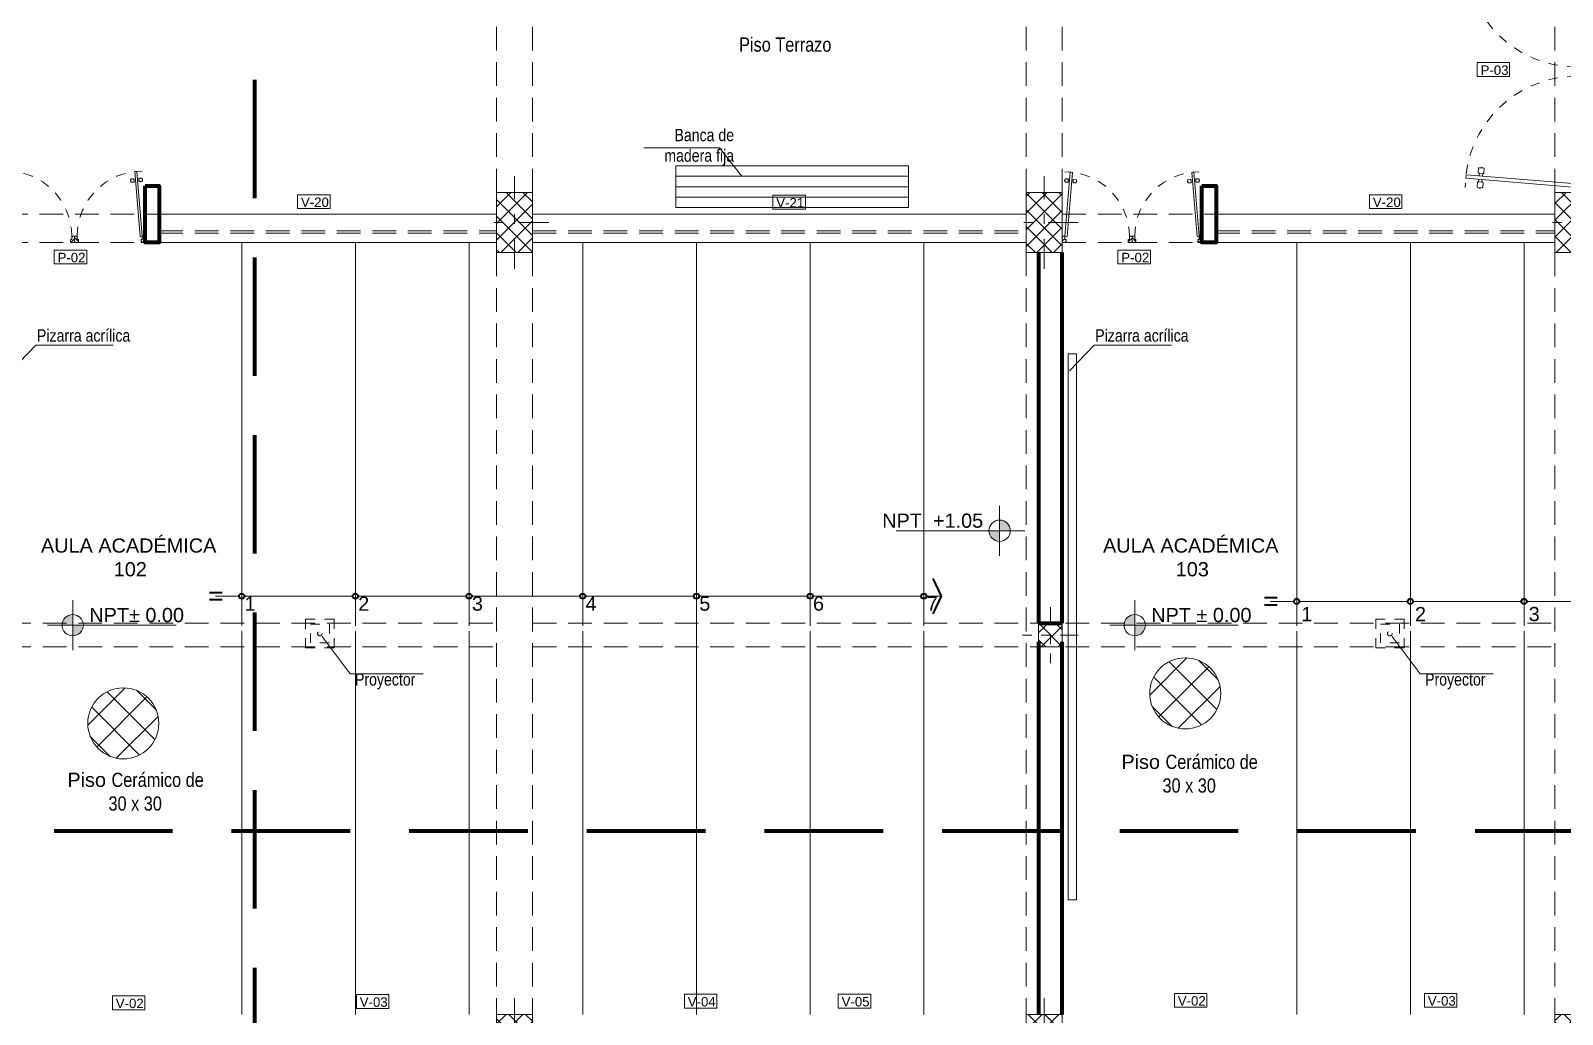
# Model space of a CAD drawing. Header units: inches. Extents: x 140 to 978, y -82 to 38.
# Drawn here: x 627.83 to 643.99, y -10.62 to -0.23 of the extents above; entities that cross this region are included whole.
import ezdxf

# ---------------------------------------------------------------- set-up
doc = ezdxf.new("R2010")
doc.units = ezdxf.units.IN
doc.header["$MEASUREMENT"] = 0
for name, pattern in [('DASHDOT2', [12.7, 6.35, -3.175, 0, -3.175]), ('DASHED', [0.75, 0.5, -0.25]), ('DASHED2', [0.375, 0.25, -0.125])]:
    doc.linetypes.add(name, pattern=pattern)
doc.layers.get('0').update_dxf_attribs({"lineweight": 0})
for name, color, linetype, lineweight in [('UNSAAC-COLUMNA', 24, 'Continuous', 0), ('UNSAAC-CORTE MURO', 42, 'Continuous', 35), ('UNSAAC-COTA', 48, 'Continuous', 0), ('UNSAAC-EJE COLUMNA', 22, 'DASHDOT2', 0), ('UNSAAC-FACHADA(2DO PLANO)', 7, 'Continuous', 30), ('UNSAAC-LINEA DE CORTE', 7, 'Continuous', 70), ('UNSAAC-LLAMADOS', 88, 'Continuous', 0), ('UNSAAC-MUEBLE', 254, 'Continuous', 0), ('UNSAAC-MURETE', 146, 'Continuous', 20), ('UNSAAC-MUROS', 7, 'Continuous', 70), ('UNSAAC-PISOS', 253, 'Continuous', 0), ('UNSAAC-PROYECCIONES', 38, 'DASHED2', 0), ('UNSAAC-TEXTOS', 250, 'Continuous', 0), ('UNSAAC-TEXTURAS', 250, 'Continuous', 0), ('UNSAAC-VANOS', 24, 'Continuous', 0)]:
    doc.layers.add(name, color=color, linetype=linetype, lineweight=lineweight)
doc.styles.add('5mm', font='GOTHIC.TTF', dxfattribs={"height": 5})
doc.styles.add('narrow', font='')
doc.styles.get("Standard").update_dxf_attribs({"font": 'arial.ttf'})
doc.styles.get('narrow').set_extended_font_data('Arial Narrow', italic=True)
doc.dimstyles.new('1EN75', dxfattribs={"dimtxt": 0.15, "dimasz": 0.06, "dimexe": 0.1, "dimexo": 0.15, "dimgap": 0.025, "dimtad": 1, "dimzin": 1, "dimdsep": 46, "dimtxsty": 'narrow', "dimblk": 'DOT', "dimcen": 0.1, "dimclrd": 256, "dimclre": 256, "dimclrt": 256, "dimaunit": 1, "dimadec": 3, "dimazin": 0, "dimtfac": 1, "dimtmove": 2, "dimatfit": 3, "dimldrblk": 'ARCHTICK', "dimfxl": 0.3, "dimfxlon": 1, "dimtolj": 1, "dimtzin": 0, "dimlwd": 0, "dimlwe": 0, "dimarcsym": 0})

# ---------------------------------------------------------------- blocks, each defined once
blk = doc.blocks.new('c')
at = {"layer": 'UNSAAC-TEXTURAS'}
h = blk.add_hatch(dxfattribs=at)
h.set_pattern_fill('ANSI37', color=256)
h.set_pattern_definition([(45, (-855.58834, -178.38853), (-0.088388348, 0.088388348), []), (135, (-855.58834, -178.38853), (-0.088388348, -0.088388348), [])])
h.paths.add_polyline_path([(0.19, 0.635), (0, 0.635), (0, 0.316), (0.19, 0.316)])
h.paths.add_polyline_path([(0.19, 0.316), (0.38, 0.316), (0.38, 0.635), (0.19, 0.635)])
h.paths.add_polyline_path([(0.19, 0), (0.38, 0), (0.38, 0.316), (0.19, 0.316)])
h.paths.add_polyline_path([(0.19, 0.316), (0, 0.316), (0, 0), (0.19, 0)])
at = {"layer": 'UNSAAC-COLUMNA'}
blk.add_lwpolyline([(0, 0), (0, 0.635), (0.38, 0.635), (0.38, 0)], dxfattribs=at)
blk.add_lwpolyline([(0, 0.635), (0.38, 0.635), (0.38, 0), (0, 0)], close=True, dxfattribs=at)
at = {"layer": 'UNSAAC-EJE COLUMNA', "ltscale": 0.05}
for p, q in [((0.19, -0.172), (0.19, 0.805)), ((0.55, 0.316), (-0.17, 0.316))]:
    blk.add_line(p, q, dxfattribs=at)
blk = doc.blocks.new('cs1')
at = {"layer": 'UNSAAC-TEXTURAS'}
h = blk.add_hatch(dxfattribs=at)
h.set_pattern_fill('ANSI37', color=256)
h.paths.add_polyline_path([(850.008, 169.826), (850.198, 169.826), (850.198, 170.266), (850.008, 170.266)])
h.paths.add_polyline_path([(850.198, 169.826), (850.388, 169.826), (850.388, 170.266), (850.198, 170.266)])
h.paths.add_polyline_path([(850.388, 169.826), (850.198, 169.826), (850.198, 169.386), (850.388, 169.386)])
h.paths.add_polyline_path([(850.198, 169.826), (850.008, 169.826), (850.008, 169.386), (850.198, 169.386)])
at = {"layer": 'UNSAAC-COLUMNA'}
blk.add_lwpolyline([(850.388, 169.386), (850.388, 170.266), (850.008, 170.266), (850.008, 169.386)], close=True, dxfattribs=at)
at = {"layer": 'UNSAAC-EJE COLUMNA', "ltscale": 0.05}
for p, q in [((850.198, 170.436), (850.198, 169.196)), ((850.558, 169.826), (849.828, 169.826))]:
    blk.add_line(p, q, dxfattribs=at)
blk = doc.blocks.new('colum2')
at = {"layer": 'UNSAAC-TEXTURAS'}
h = blk.add_hatch(dxfattribs=at)
h.set_pattern_fill('ANSI37', color=256)
h.paths.add_polyline_path([(872.373, 198.546), (872.373, 198.421), (872.498, 198.421), (872.498, 198.546)])
h.paths.add_polyline_path([(872.498, 198.421), (872.623, 198.421), (872.623, 198.546), (872.498, 198.546)])
h.paths.add_polyline_path([(872.498, 198.296), (872.623, 198.296), (872.623, 198.421), (872.498, 198.421)])
h.paths.add_polyline_path([(872.498, 198.421), (872.373, 198.421), (872.373, 198.296), (872.498, 198.296)])
at = {"layer": 'UNSAAC-COLUMNA'}
blk.add_lwpolyline([(872.373, 198.546), (872.623, 198.546), (872.623, 198.296), (872.373, 198.296)], close=True, dxfattribs=at)
at = {"layer": 'UNSAAC-EJE COLUMNA', "ltscale": 0.03}
for p, q in [((872.498, 198.716), (872.498, 198.126)), ((872.793, 198.421), (872.203, 198.421))]:
    blk.add_line(p, q, dxfattribs=at)
blk = doc.blocks.new('_Dot')
at = {"color": 0, "linetype": 'ByBlock', "lineweight": -2}
blk.add_line((-0.5, 0), (-1, 0), dxfattribs=at)
at = {"color": 0, "linetype": 'ByBlock', "const_width": 0.5}
blk.add_lwpolyline([(-0.25, 0, 1), (0.25, 0, 1)], format="xyb", close=True, dxfattribs=at)
blk = doc.blocks.new('*D738')
at = {"layer": 'Defpoints', "color": 0, "transparency": 16777216}
for p in [(612.575, -2.45), (649.885, -11.501), (649.885, -18.039)]:
    blk.add_point(p, dxfattribs=at)
at = {"layer": 'UNSAAC-COTA', "lineweight": 0, "transparency": 16777216}
for p, q in [((612.575, -17.739), (612.575, -18.139)), ((649.885, -17.739), (649.885, -18.139)), ((612.635, -18.039), (649.825, -18.039))]:
    blk.add_line(p, q, dxfattribs=at)
at = {"layer": 'UNSAAC-COTA', "lineweight": 0, "transparency": 16777216, "xscale": 0.06, "yscale": 0.06, "zscale": 0.06, "rotation": 180}
blk.add_blockref('_Dot', (612.575, -18.039), dxfattribs=at)
at = {"layer": 'UNSAAC-COTA', "lineweight": 0, "transparency": 16777216, "xscale": 0.06, "yscale": 0.06, "zscale": 0.06}
blk.add_blockref('_Dot', (649.885, -18.039), dxfattribs=at)
at = {"layer": 'UNSAAC-COTA', "transparency": 16777216, "insert": (631.23, -17.938), "char_height": 0.15, "attachment_point": 5, "style": 'narrow'}
blk.add_mtext('\\A1;37.31', dxfattribs=at)
blk = doc.blocks.new('_ArchTick')
at = {"layer": 'UNSAAC-FACHADA(2DO PLANO)', "color": 0, "const_width": 0.15}
blk.add_lwpolyline([(-0.5, -0.5), (0.5, 0.5)], dxfattribs=at)
blk = doc.blocks.new('npt')
at = {"layer": 'UNSAAC-TEXTOS'}
h = blk.add_hatch(color=0, dxfattribs=at)
h.dxf.hatch_style = 1
h.paths.add_polyline_path([(0.0522, 0), (0, 0), (0, -0.0522, 0.414214)])
h.paths.add_polyline_path([(0, 0.0522, 0.414214), (-0.0522, 0), (0, 0)])
at = {"layer": 'UNSAAC-TEXTOS', "color": 0}
for p, q in [((0, -0.1228), (0, 0.1228)), ((-0.1228, 0), (0.507, 0))]:
    blk.add_line(p, q, dxfattribs=at)
blk.add_circle((0, 0), 0.0522, dxfattribs=at)
blk = doc.blocks.new('VIGA')
at = {"layer": 'UNSAAC-PROYECCIONES'}
for p, q in [((1104.492, 83.554), (1104.492, 87.774)), ((1104.872, 83.554), (1104.872, 87.774)), ((1110.082, 83.554), (1110.082, 87.774)), ((1110.462, 83.554), (1110.462, 87.774)), ((1115.662, 83.554), (1115.662, 87.774)), ((1099.292, 83.324), (1104.492, 83.324)), ((1104.872, 83.324), (1110.082, 83.324)), ((1110.462, 83.324), (1115.662, 83.324)), ((1099.292, 83.024), (1104.492, 83.024)), ((1104.872, 83.024), (1110.082, 83.024)), ((1110.462, 83.024), (1115.662, 83.024)), ((1104.492, 82.919), (1104.492, 74.874)), ((1104.872, 82.919), (1104.872, 74.874)), ((1110.082, 82.919), (1110.082, 74.874)), ((1110.462, 82.919), (1110.462, 74.874)), ((1115.662, 82.919), (1115.662, 74.874)), ((1093.702, 79.004), (1104.492, 79.004)), ((1104.872, 79.004), (1115.662, 79.004)), ((1093.702, 78.754), (1104.492, 78.754)), ((1104.872, 78.754), (1115.662, 78.754))]:
    blk.add_line(p, q, dxfattribs=at)
blk = doc.blocks.new('PRTX80')
at = {"layer": 'UNSAAC-TEXTOS'}
h = blk.add_hatch(dxfattribs=at)
h.set_pattern_fill('ANSI31', color=256, scale=0.01, style=0)
h.set_pattern_definition([(45, (-1.629623, -4.234902), (-0.02245064, 0.02245064), [])])
h.paths.add_polyline_path([(-0.755, 0.036), (-0.8, 0.036), (-0.8, -0.036), (-0.769, -0.036), (-0.769, 0), (-0.755, 0)])
h.paths.add_polyline_path([(0, 0.036), (-0.045, 0.036), (-0.045, 0), (-0.032, 0), (-0.032, -0.036), (0, -0.036)])
at = {"layer": 'UNSAAC-PROYECCIONES', "ltscale": 0.15}
blk.add_arc((-0.032, -0.036), 0.737, 180, 270, dxfattribs=at)
at = {"layer": 'UNSAAC-TEXTOS'}
for p, q in [((-0.165, -0.662), (-0.166, -0.669)), ((-0.162, -0.67), (-0.166, -0.669)), ((-0.162, -0.662), (-0.165, -0.662)), ((-0.161, -0.651), (-0.163, -0.681)), ((-0.13, -0.688), (-0.16, -0.685)), ((-0.127, -0.65), (-0.157, -0.648)), ((-0.124, -0.658), (-0.126, -0.68)), ((-0.126, -0.68), (-0.126, -0.684)), ((-0.11, -0.682), (-0.126, -0.68)), ((-0.123, -0.654), (-0.124, -0.658)), ((-0.108, -0.659), (-0.124, -0.658)), ((-0.085, -0.684), (-0.07, -0.685)), ((-0.083, -0.661), (-0.068, -0.663)), ((-0.068, -0.663), (-0.07, -0.685)), ((-0.07, -0.685), (-0.07, -0.689)), ((-0.068, -0.659), (-0.068, -0.663)), ((-0.067, -0.693), (-0.037, -0.695)), ((-0.064, -0.655), (-0.034, -0.658)), ((-0.03, -0.662), (-0.033, -0.692)), ((-0.032, -0.681), (-0.028, -0.681)), ((-0.031, -0.673), (-0.028, -0.673)), ((-0.028, -0.673), (-0.028, -0.681))]:
    blk.add_line(p, q, dxfattribs=at)
for points in [[(-0.8, 0.036), (-0.755, 0.036), (-0.755, 0), (-0.769, 0), (-0.769, -0.036), (-0.8, -0.036), (-0.8, 0.036)], [(-0.045, 0.036), (0, 0.036), (0, -0.036), (-0.032, -0.036), (-0.032, 0), (-0.045, 0), (-0.045, 0.036)]]:
    blk.add_lwpolyline(points, dxfattribs=at)
blk.add_lwpolyline([(-0.056, -0.034), (-0.032, -0.036), (-0.093, -0.77), (-0.117, -0.768)], close=True, dxfattribs=at)
for centre, start, end in [((-0.16, -0.681), 175.2462, 265.2462), ((-0.157, -0.651), 85.2462, 175.2462), ((-0.13, -0.684), 265.2462, 355.2462), ((-0.127, -0.654), 355.2462, 85.2462), ((-0.067, -0.689), 175.2462, 265.2462), ((-0.064, -0.659), 85.2462, 175.2462), ((-0.037, -0.691), 265.2462, 355.2462), ((-0.034, -0.662), 355.2462, 85.2462)]:
    blk.add_arc(centre, 0.00375, start, end, dxfattribs=at)
blk = doc.blocks.new('A$C50DF25B0')
at = {"layer": 'UNSAAC-MUEBLE', "yscale": 1.322101065702354, "zscale": 1.322101065702354, "rotation": 90}
for p, xscale in [((0.048, 2.084), 1.322101065702354), ((0.048, -0.031), -1.322101065702354)]:
    blk.add_blockref('PRTX80', p, dxfattribs=dict(at, xscale=xscale))
blk = doc.blocks.new('cañon planta')
at = {"layer": 'UNSAAC-MUEBLE', "linetype": 'DASHED', "ltscale": 0.09}
blk.add_lwpolyline([(750.392, 72.439), (750.692, 72.439), (750.692, 72.139), (750.392, 72.139), (750.392, 72.439)], dxfattribs=at)
blk.add_lwpolyline([(750.442, 72.389), (750.642, 72.389), (750.642, 72.189), (750.442, 72.189)], close=True, dxfattribs=at)
blk.add_circle((750.542, 72.289), 0.025, dxfattribs=at)

msp = doc.modelspace()

# ---------------------------------------------------------------- hatches: boundary and pattern name
at = {"layer": 'UNSAAC-TEXTOS'}
h = msp.add_hatch(dxfattribs=at)
h.set_pattern_fill('_USER', color=256, scale=0.23019, angle=45, style=0, double=1, pattern_type=0)
h.set_pattern_definition([(45, (574.64737, -94.05222), (-0.16276894, 0.16276894), []), (135, (574.64737, -94.05222), (-0.16276894, -0.16276894), [])])
edge = h.paths.add_edge_path()
edge.add_arc((640.014, -7.231), 0.375, 0, 360)
h = msp.add_hatch(dxfattribs=at)
h.set_pattern_fill('_USER', color=256, scale=0.23019, angle=45, style=0, double=1, pattern_type=0)
h.set_pattern_definition([(45, (563.4379, -94.36934), (-0.16276894, 0.16276894), []), (135, (563.4379, -94.36934), (-0.16276894, -0.16276894), [])])
edge = h.paths.add_edge_path()
edge.add_arc((628.805, -7.549), 0.375, 0, 360)

# ---------------------------------------------------------------- linework, layer by layer
at = {"layer": 'UNSAAC-CORTE MURO', "ltscale": 0.03}
for p, q in [((629.715, -6.165), (629.848, -6.165)), ((629.715, -6.241), (629.848, -6.241)), ((640.85, -6.22), (640.983, -6.22)), ((640.85, -6.297), (640.983, -6.297))]:
    msp.add_line(p, q, dxfattribs=at)
at = {"layer": 'UNSAAC-CORTE MURO'}
msp.add_lwpolyline([(637.349, -6.019), (637.439, -6.205), (637.349, -6.39)], dxfattribs=at)
for centre in [(630.055, -6.205), (631.255, -6.205), (632.455, -6.205), (633.655, -6.205), (634.855, -6.205), (636.055, -6.205), (637.255, -6.205), (641.19, -6.26), (642.39, -6.26), (643.59, -6.26)]:
    msp.add_circle(centre, 0.0278, dxfattribs=at)
at = {"layer": 'UNSAAC-LINEA DE CORTE', "linetype": 'DASHED', "ltscale": 2.5}
for p, q in [((630.189, 29.247), (630.189, -17.642)), ((607.449, -8.683), (661.12, -8.683))]:
    msp.add_line(p, q, dxfattribs=at)
at = {"layer": 'UNSAAC-LLAMADOS', "ltscale": 2.5}
for points in [[(634.298, -1.469), (635.097, -1.469), (635.334, -1.771)], [(628.7, -3.555), (627.882, -3.555), (627.622, -3.824)], [(639.87, -3.555), (639.052, -3.555), (638.792, -3.824)]]:
    msp.add_lwpolyline(points, dxfattribs=at)
at = {"layer": 'UNSAAC-LLAMADOS'}
for points in [[(631.97, -7.023), (631.199, -7.023), (630.904, -6.631)], [(643.265, -7.023), (642.494, -7.023), (642.199, -6.631)]]:
    msp.add_lwpolyline(points, dxfattribs=at)
at = {"layer": 'UNSAAC-MUEBLE'}
for points in [[(637.092, -1.771), (634.636, -1.771), (634.636, -1.662), (637.092, -1.662)], [(637.092, -1.881), (634.636, -1.881), (634.636, -1.771), (637.092, -1.771)], [(637.092, -1.99), (634.636, -1.99), (634.636, -1.881), (637.092, -1.881)], [(637.092, -2.1), (634.636, -2.1), (634.636, -1.99), (637.092, -1.99)]]:
    msp.add_lwpolyline(points, close=True, dxfattribs=at)
at = {"layer": 'UNSAAC-MUEBLE', "ltscale": 2.5}
msp.add_lwpolyline([(638.778, -3.644), (638.867, -3.644), (638.867, -9.411), (638.778, -9.411)], close=True, dxfattribs=at)
at = {"layer": 'UNSAAC-MURETE'}
for points in [[(629.185, -2.171), (632.745, -2.171), (632.745, -2.471), (629.185, -2.471)], [(633.125, -2.171), (638.335, -2.171), (638.335, -2.471), (633.125, -2.471)], [(640.34, -2.171), (643.915, -2.171), (643.915, -2.471), (640.34, -2.471)]]:
    msp.add_lwpolyline(points, close=True, dxfattribs=at)
at = {"layer": 'UNSAAC-MUROS'}
for p, q in [((638.465, -2.576), (638.465, -6.491)), ((638.715, -6.491), (638.715, -2.576)), ((638.465, -6.491), (638.715, -6.491)), ((638.465, -6.687), (638.465, -10.621)), ((638.715, -10.621), (638.715, -6.687))]:
    msp.add_line(p, q, dxfattribs=at)
for points in [[(629.035, -1.871), (629.185, -1.871), (629.185, -2.471), (629.035, -2.471)], [(640.19, -1.871), (640.34, -1.871), (640.34, -2.471), (640.19, -2.471)]]:
    msp.add_lwpolyline(points, close=True, dxfattribs=at)
at = {"layer": 'UNSAAC-PISOS'}
for p, q in [((630.055, -2.471), (630.055, -6.518)), ((630.055, -6.518), (630.055, -2.471)), ((631.255, -2.471), (631.255, -6.518)), ((632.455, -2.471), (632.455, -6.518)), ((633.655, -2.471), (633.655, -6.518)), ((634.855, -2.471), (634.855, -10.621)), ((636.055, -2.471), (636.055, -6.518)), ((637.255, -2.471), (637.255, -6.518)), ((641.19, -2.471), (641.19, -6.518)), ((641.19, -6.518), (641.19, -2.471)), ((642.39, -2.471), (642.39, -6.518)), ((643.59, -2.471), (643.59, -6.518)), ((630.055, -6.574), (630.055, -10.621)), ((630.055, -10.621), (630.055, -6.574)), ((631.255, -6.574), (631.255, -10.621)), ((632.455, -6.574), (632.455, -10.621)), ((633.655, -6.574), (633.655, -10.621)), ((636.055, -6.574), (636.055, -10.621)), ((637.255, -6.574), (637.255, -10.621)), ((641.19, -6.574), (641.19, -10.621)), ((641.19, -10.621), (641.19, -6.574)), ((642.39, -6.574), (642.39, -10.621)), ((643.59, -6.574), (643.59, -10.621))]:
    msp.add_line(p, q, dxfattribs=at)
at = {"layer": 'UNSAAC-TEXTOS'}
for points in [[(643.095, -0.57), (643.438, -0.57), (643.438, -0.716), (643.095, -0.716)], [(630.644, -1.966), (630.988, -1.966), (630.988, -2.112), (630.644, -2.112)], [(635.661, -1.971), (636.004, -1.971), (636.004, -2.117), (635.661, -2.117)], [(641.958, -1.966), (642.301, -1.966), (642.301, -2.112), (641.958, -2.112)], [(628.075, -2.55), (628.419, -2.55), (628.419, -2.696), (628.075, -2.696)], [(639.303, -2.55), (639.646, -2.55), (639.646, -2.696), (639.303, -2.696)], [(628.69, -10.425), (629.033, -10.425), (629.033, -10.572), (628.69, -10.572)], [(631.265, -10.412), (631.608, -10.412), (631.608, -10.558), (631.265, -10.558)], [(634.727, -10.408), (635.071, -10.408), (635.071, -10.554), (634.727, -10.554)], [(636.351, -10.408), (636.695, -10.408), (636.695, -10.554), (636.351, -10.554)], [(639.899, -10.399), (640.243, -10.399), (640.243, -10.545), (639.899, -10.545)], [(642.538, -10.399), (642.882, -10.399), (642.882, -10.545), (642.538, -10.545)]]:
    msp.add_lwpolyline(points, close=True, dxfattribs=at)
for centre in [(640.014, -7.231), (628.805, -7.548)]:
    msp.add_circle(centre, 0.375, dxfattribs=at)
at = {"layer": 'UNSAAC-VANOS', "linetype": 'DASHED2'}
for p, q in [((629.185, -2.347), (632.745, -2.347)), ((629.185, -2.372), (632.745, -2.372)), ((633.125, -2.347), (638.335, -2.347)), ((633.125, -2.372), (638.335, -2.372)), ((640.34, -2.346), (643.915, -2.346)), ((640.34, -2.371), (643.915, -2.371))]:
    msp.add_line(p, q, dxfattribs=at)
at = {"layer": 'UNSAAC-VANOS'}
for points in [[(629.779, -6.205), (629.779, -6.205), (629.779, -6.205), (629.779, -6.205), (629.779, -6.205), (630.027, -6.205)], [(630.083, -6.205), (631.227, -6.205)], [(631.283, -6.205), (632.427, -6.205)], [(632.483, -6.205), (633.627, -6.205)], [(633.683, -6.205), (634.827, -6.205)], [(634.883, -6.205), (636.027, -6.205)], [(636.083, -6.205), (637.227, -6.205)], [(637.283, -6.205), (637.439, -6.205)], [(640.914, -6.26), (640.914, -6.26), (640.914, -6.26), (640.914, -6.26), (640.914, -6.26), (641.162, -6.26)], [(641.218, -6.26), (642.362, -6.26)], [(642.418, -6.26), (643.562, -6.26)], [(643.618, -6.26), (644.762, -6.26)]]:
    msp.add_lwpolyline(points, dxfattribs=at)

# ---------------------------------------------------------------- block references
at = {"layer": 'UNSAAC-COTA'}
for p in [(-119.662, -78.888), (-108.368, -78.888)]:
    msp.add_blockref('cañon planta', p, dxfattribs=at)
at = {"layer": 'UNSAAC-MUEBLE'}
for p, xscale, yscale, zscale, rotation in [((627.545, -2.437), 0.9312424115601609, 0.9312424115601609, 0.9312424115601609, 180.0000000000006), ((629.035, -2.437), -0.9312424115601609, 0.9312424115601609, 0.9312424115601609, 180), ((638.715, -2.438), 0.9218598231206396, 0.9218598231206396, 0.9218598231206396, 180.0000000000006), ((640.19, -2.438), -0.9218598231206396, 0.9218598231206396, 0.9218598231206396, 180)]:
    msp.add_blockref('PRTX80', p, dxfattribs=dict(at, xscale=xscale, yscale=yscale, zscale=zscale, rotation=rotation))
at = {"layer": 'UNSAAC-MUROS', "xscale": -1.20550334219583, "yscale": 1.20550334219583, "zscale": 1.20550334219583}
msp.add_blockref('A$C50DF25B0', (644.26, -1.903), dxfattribs=at)
at = {"layer": 'UNSAAC-PROYECCIONES'}
msp.add_blockref('VIGA', (-471.746, -85.495), dxfattribs=at)
at = {"layer": 'UNSAAC-TEXTOS', "yscale": 2.154779168756153, "zscale": 2.154779168756153}
for p, xscale in [((638.055, -5.514), -2.154779168756153), ((628.271, -6.511), 2.154779168756153), ((639.481, -6.511), 2.154779168756153)]:
    msp.add_blockref('npt', p, dxfattribs=dict(at, xscale=xscale))
at = {"layer": 'UNSAAC-TEXTURAS'}
for name, p in [('c', (632.745, -2.576)), ('c', (638.335, -2.576)), ('c', (643.915, -2.576)), ('colum2', (-233.908, -205.037)), ('cs1', (-217.263, -180.887)), ('cs1', (-211.673, -180.887)), ('cs1', (-206.093, -180.887))]:
    msp.add_blockref(name, p, dxfattribs=at)

# ---------------------------------------------------------------- texts
at = {"layer": 'UNSAAC-LLAMADOS', "char_height": 0.13, "style": 'narrow'}
for s, insert, width, attachment_point in [('{\\fArial Narrow|b0|i0|c0|p34;Banca de madera fija}', (635.252, -1.27), 1.15269, 3), ('{\\fArial Narrow|b0|i0|c0|p34;Pizarra acrílica}', (627.894, -3.387), 1.15269, 1), ('{\\fArial Narrow|b0|i0|c0|p34;Pizarra acrílica}', (639.064, -3.387), 1.15269, 1), ('{\\fArial Narrow|b0|i0|c0|p34;Proyector}', (631.888, -7.188), 2.19448, 9), ('{\\fArial Narrow|b0|i0|c0|p34;Proyector}', (643.183, -7.188), 2.19448, 9)]:
    msp.add_mtext(s, dxfattribs=dict(at, insert=insert, width=width, attachment_point=attachment_point))
at = {"layer": 'UNSAAC-TEXTOS', "char_height": 0.15}
for s, insert, width, attachment_point, style in [('{\\fArial Narrow|b0|i0|c0|p34;Piso Terrazo }', (635.305, -0.305), 1.52397, 1, 'narrow'), ('{\\fArial|b0|i0|c0|p34;NPT  +1.05}', (637.881, -5.332), 1.06387, 3, '5mm'), ('{\\fArial|b0|i0|c0|p34;NPT± 0.00}', (628.446, -6.329), 1.38962, 1, '5mm'), ('{\\fArial|b0|i0|c0|p34;NPT ± 0.00}', (639.655, -6.329), 1.06387, 1, '5mm'), ('\\pi0.053834;{\\fArial|b0|i0|c204|p34;Piso \\fArial Narrow|b0|i0|c0|p34;Cerámico de \\P\\pi0.48777;30 x 30}', (639.286, -7.879), 1.52397, 1, 'narrow'), ('\\pi0.053834;{\\fArial|b0|i0|c204|p34;Piso \\fArial Narrow|b0|i0|c0|p34;Cerámico de \\P\\pi0.48777;30 x 30}', (628.161, -8.069), 1.52397, 1, 'narrow')]:
    msp.add_mtext(s, dxfattribs=dict(at, insert=insert, width=width, attachment_point=attachment_point, style=style))
at = {"layer": 'UNSAAC-TEXTOS', "char_height": 0.1, "attachment_point": 1}
for s, insert in [('{\\f@Arial Unicode MS|b0|i0|c0|p34;P-0}3', (643.131, -0.6)), ('{\\f@Arial Unicode MS|b0|i0|c0|p34;V-}20', (630.68, -1.995)), ('{\\f@Arial Unicode MS|b0|i0|c0|p34;V-}21', (635.697, -2)), ('{\\f@Arial Unicode MS|b0|i0|c0|p34;V-}20', (641.994, -1.995)), ('{\\f@Arial Unicode MS|b0|i0|c0|p34;P-0}2', (628.111, -2.579)), ('{\\f@Arial Unicode MS|b0|i0|c0|p34;P-0}2', (639.339, -2.579)), ('{\\f@Arial Unicode MS|b0|i0|c0|p34;V-0}2', (628.726, -10.455)), ('{\\f@Arial Unicode MS|b0|i0|c0|p34;V-03}', (631.301, -10.441)), ('{\\f@Arial Unicode MS|b0|i0|c0|p34;V-04}', (634.763, -10.437)), ('{\\f@Arial Unicode MS|b0|i0|c0|p34;V-05}', (636.387, -10.437)), ('{\\f@Arial Unicode MS|b0|i0|c0|p34;V-0}2', (639.935, -10.428)), ('{\\f@Arial Unicode MS|b0|i0|c0|p34;V-03}', (642.574, -10.428))]:
    msp.add_mtext_dynamic_manual_height_columns(s, width=0.2, gutter_width=1, heights=[0], dxfattribs=dict(at, insert=insert))
at = {"layer": 'UNSAAC-TEXTOS', "char_height": 0.15}
for s, insert, width, attachment_point in [('\\pi0.21136;AULA ACADÉMICA\\P\\pi0.97936;102', (627.725, -5.595), 2.27449, 1), ('\\pi0.21136;AULA ACADÉMICA\\P\\pi0.9786,t2.6286;103', (638.935, -5.595), 2.27449, 1), ('1', (630.143, -6.284), 0.04244, 5), ('2', (631.343, -6.284), 0.04244, 5), ('3', (632.543, -6.284), 0.04244, 5), ('4', (633.743, -6.284), 0.04244, 5), ('5', (634.943, -6.284), 0.04244, 5), ('6', (636.143, -6.284), 0.04244, 5), ('7', (637.343, -6.284), 0.04244, 5), ('1', (641.297, -6.394), 0.04244, 5), ('2', (642.497, -6.394), 0.04244, 5), ('3', (643.697, -6.394), 0.04244, 5)]:
    msp.add_mtext(s, dxfattribs=dict(at, insert=insert, width=width, attachment_point=attachment_point))

# ---------------------------------------------------------------- dimensions: what is measured, and where the dimension line sits
at = {"layer": 'UNSAAC-COTA'}
dim = msp.add_linear_dim(base=(649.885, -18.039), p1=(612.575, -2.45), p2=(649.885, -11.501), dimstyle='1EN75', dxfattribs=at)
dim.commit()
dim.dimension.update_dxf_attribs({"geometry": '*D738', "text_midpoint": (631.23, -17.938)})

doc.saveas('drawing.dxf')
